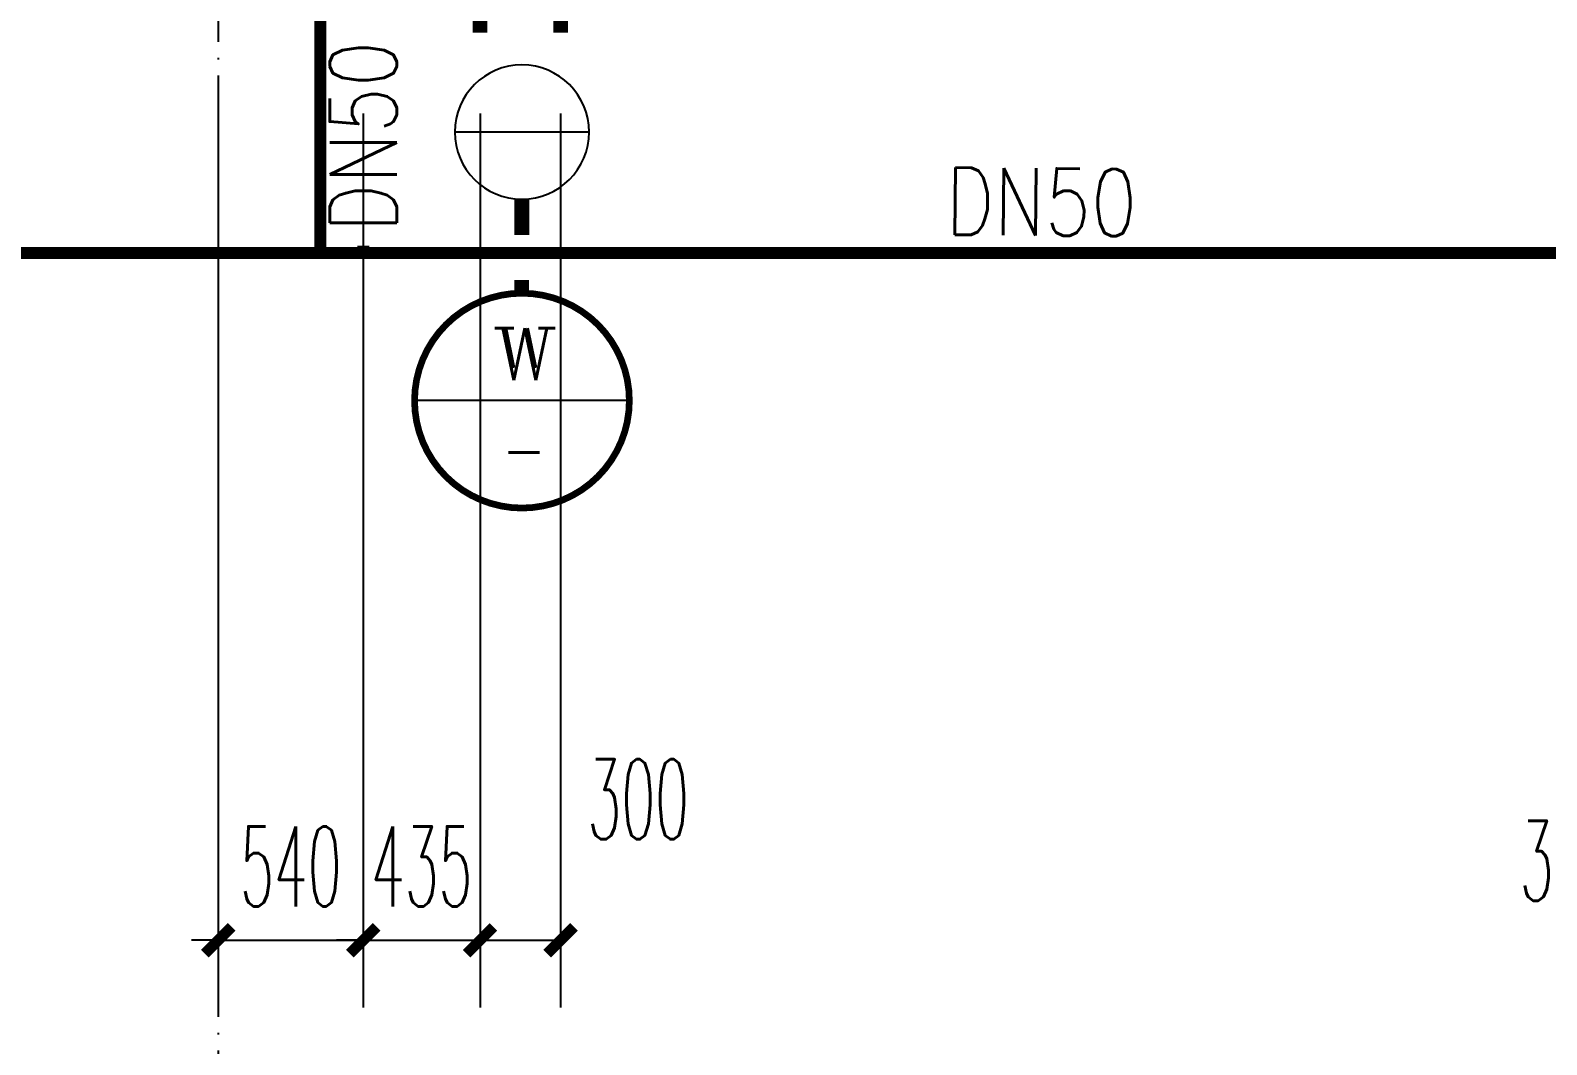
# Model space of a CAD drawing. Extents: x 27938 to 1507990, y 110129 to 923079.
# Drawn here: x 867917 to 873564, y 667259 to 671036 of the extents above; entities that cross this region are included whole.
import ezdxf
from ezdxf.enums import TextEntityAlignment as Align

# ---------------------------------------------------------------- set-up
doc = ezdxf.new("R2010")
doc.units = 0
doc.header["$LTSCALE"] = 1000
doc.header["$MEASUREMENT"] = 0
doc.linetypes.add('DOTE', pattern=[2.42, 2, -0.2, 0.02, -0.2])
for name, color, linetype in [('DIM_污水', 2, 'Continuous'), ('DOTE', 1, 'Continuous'), ('PIPE-凝结', 150, 'N'), ('PIPE-废水', 31, 'TG_F'), ('PIPE-污水', 2, 'W'), ('TEXT_凝结', 7, 'Continuous'), ('TWT_DIM', 3, 'Continuous'), ('WELL_污水', 2, 'Continuous')]:
    doc.layers.add(name, color=color, linetype=linetype)
doc.styles.add('_TCH_DIM_T3', font='SIMPLEX.shx', dxfattribs={"width": 0.494118, "bigfont": 'GBCBIG.shx'})
doc.styles.add('_TWT_CIRCLE', font='COMPLEX', dxfattribs={"width": 1.1, "height": 3.5, "bigfont": 'HZTXT'})
doc.styles.add('_TWT_PIPEDN', font='SIMPLEX', dxfattribs={"width": 0.8, "height": 3.5, "bigfont": 'HZTXT'})
doc.styles.get("Standard").update_dxf_attribs({"font": 'gbenor.shx', "bigfont": 'gbcbig.shx'})
doc.styles.add('TG_LINETYPE', font='SIMPLEX', dxfattribs={"width": 0.8, "height": 3, "bigfont": 'HZTXT'})
doc.linetypes.add('N', pattern='A,3,-0.2,["N",Standard,S=0.25,R=0,X=-0.1,Y=-0.115],-0.2', length=3.4)
doc.linetypes.add('TG_F', pattern='A,2,-0.3,["F",TG_LINETYPE,S=0.1,R=0,X=-0.23,Y=-0.15],0', length=2.3)
doc.linetypes.add('W', pattern='A,3,-0.2,["W",Standard,S=0.25,R=0,X=-0.1,Y=-0.115],-0.2', length=3.4)
doc.dimstyles.new('_TWT_ARCH&&100', dxfattribs={"dimtxt": 297.5, "dimasz": 100, "dimexe": 250, "dimexo": 300, "dimgap": 126.25, "dimtad": 1, "dimdec": 0, "dimzin": 0, "dimdsep": 46, "dimtxsty": '_TCH_DIM_T3', "dimblk": 'ARCHTICK', "dimcen": 0.09, "dimclrt": 7, "dimazin": 2, "dimtfac": 1, "dimtdec": 0, "dimtix": 1, "dimtmove": 2, "dimatfit": 3, "dimfxl": 1, "dimtolj": 1, "dimtzin": 0, "dimarcsym": 0})

# ---------------------------------------------------------------- blocks, each defined once
blk = doc.blocks.new('_ArchTick')
at = {"color": 0, "linetype": 'ByBlock', "const_width": 0.4}
blk.add_lwpolyline([(-0.5, -0.5), (0.5, 0.5)], dxfattribs=at)
blk = doc.blocks.new('*D717')
at = {"layer": 'Defpoints', "color": 0}
for p in [(869591.6, 671026.7), (869891.6, 671026.7), (869891.6, 667647.9)]:
    blk.add_point(p, dxfattribs=at)
at = {"layer": 'TWT_DIM', "color": 0, "lineweight": -2}
for p, q in [((869591.6, 670726.7), (869591.6, 667397.9)), ((869891.6, 670726.7), (869891.6, 667397.9)), ((869591.6, 667647.9), (869891.6, 667647.9))]:
    blk.add_line(p, q, dxfattribs=at)
at = {"layer": 'TWT_DIM', "color": 0, "lineweight": -2, "xscale": 100, "yscale": 100, "zscale": 100, "rotation": 180}
blk.add_blockref('_ArchTick', (869591.6, 667647.9), dxfattribs=at)
at = {"layer": 'TWT_DIM', "color": 0, "lineweight": -2, "xscale": 100, "yscale": 100, "zscale": 100}
blk.add_blockref('_ArchTick', (869891.6, 667647.9), dxfattribs=at)
at = {"layer": 'TWT_DIM', "color": 7, "insert": (870180.6, 668172.9), "char_height": 297.5, "attachment_point": 5, "style": '_TCH_DIM_T3'}
blk.add_mtext('\\A1;300', dxfattribs=at)
blk = doc.blocks.new('*D718')
at = {"layer": 'Defpoints', "color": 0}
for p in [(869156.6, 671026.7), (869591.6, 671026.7), (869591.6, 667647.9)]:
    blk.add_point(p, dxfattribs=at)
at = {"layer": 'TWT_DIM', "color": 0, "lineweight": -2}
for p, q in [((869156.6, 670726.7), (869156.6, 667397.9)), ((869591.6, 670726.7), (869591.6, 667397.9)), ((869156.6, 667647.9), (869056.6, 667647.9)), ((869156.6, 667647.9), (869591.6, 667647.9)), ((869591.6, 667647.9), (869691.6, 667647.9))]:
    blk.add_line(p, q, dxfattribs=at)
at = {"layer": 'TWT_DIM', "color": 0, "lineweight": -2, "xscale": 100, "yscale": 100, "zscale": 100}
blk.add_blockref('_ArchTick', (869156.6, 667647.9), dxfattribs=at)
at = {"layer": 'TWT_DIM', "color": 0, "lineweight": -2, "xscale": 100, "yscale": 100, "zscale": 100, "rotation": 180}
blk.add_blockref('_ArchTick', (869591.6, 667647.9), dxfattribs=at)
at = {"layer": 'TWT_DIM', "color": 7, "insert": (869374.1, 667922.9), "char_height": 297.5, "attachment_point": 5, "style": '_TCH_DIM_T3'}
blk.add_mtext('\\A1;435', dxfattribs=at)
blk = doc.blocks.new('*D719')
at = {"layer": 'Defpoints', "color": 0}
for p in [(868616.6, 671026.7), (869156.6, 671026.7), (869156.6, 667647.9)]:
    blk.add_point(p, dxfattribs=at)
at = {"layer": 'TWT_DIM', "color": 0, "lineweight": -2}
for p, q in [((868616.6, 670726.7), (868616.6, 667397.9)), ((869156.6, 670726.7), (869156.6, 667397.9)), ((868616.6, 667647.9), (868516.6, 667647.9)), ((868616.6, 667647.9), (869156.6, 667647.9)), ((869156.6, 667647.9), (869256.6, 667647.9))]:
    blk.add_line(p, q, dxfattribs=at)
at = {"layer": 'TWT_DIM', "color": 0, "lineweight": -2, "xscale": 100, "yscale": 100, "zscale": 100}
blk.add_blockref('_ArchTick', (868616.6, 667647.9), dxfattribs=at)
at = {"layer": 'TWT_DIM', "color": 0, "lineweight": -2, "xscale": 100, "yscale": 100, "zscale": 100, "rotation": 180}
blk.add_blockref('_ArchTick', (869156.6, 667647.9), dxfattribs=at)
at = {"layer": 'TWT_DIM', "color": 7, "insert": (868886.6, 667922.9), "char_height": 297.5, "attachment_point": 5, "style": '_TCH_DIM_T3'}
blk.add_mtext('\\A1;540', dxfattribs=at)
blk = doc.blocks.new('*D720')
at = {"layer": 'Defpoints', "color": 0}
for p in [(873941.6, 670957.2), (874241.6, 670957.2), (874241.6, 667668.8)]:
    blk.add_point(p, dxfattribs=at)
at = {"layer": 'TWT_DIM', "color": 0, "lineweight": -2}
for p, q in [((873941.6, 670657.2), (873941.6, 667418.8)), ((874241.6, 670657.2), (874241.6, 667418.8)), ((873941.6, 667668.8), (874241.6, 667668.8))]:
    blk.add_line(p, q, dxfattribs=at)
at = {"layer": 'TWT_DIM', "color": 0, "lineweight": -2, "xscale": 100, "yscale": 100, "zscale": 100, "rotation": 180}
blk.add_blockref('_ArchTick', (873941.6, 667668.8), dxfattribs=at)
at = {"layer": 'TWT_DIM', "color": 0, "lineweight": -2, "xscale": 100, "yscale": 100, "zscale": 100}
blk.add_blockref('_ArchTick', (874241.6, 667668.8), dxfattribs=at)
at = {"layer": 'TWT_DIM', "color": 7, "insert": (873652.6, 667943.8), "char_height": 297.5, "attachment_point": 5, "style": '_TCH_DIM_T3'}
blk.add_mtext('\\A1;300', dxfattribs=at)
blk = doc.blocks.new('$TWTSYS$00000190')
blk.add_line((0, 0.5, 0), (0, -0.5, 0))
blk.add_circle((0, 0, 0), 0.5)
blk = doc.blocks.new('*D1482')
at = {"layer": 'Defpoints', "color": 0}
for p in [(869591.6, 671026.7), (869891.6, 671026.7), (869891.6, 667647.9)]:
    blk.add_point(p, dxfattribs=at)
at = {"layer": 'TWT_DIM', "color": 0, "lineweight": -2}
for p, q in [((869591.6, 670726.7), (869591.6, 667397.9)), ((869891.6, 670726.7), (869891.6, 667397.9)), ((869591.6, 667647.9), (869891.6, 667647.9))]:
    blk.add_line(p, q, dxfattribs=at)
at = {"layer": 'TWT_DIM', "color": 0, "lineweight": -2, "xscale": 100, "yscale": 100, "zscale": 100, "rotation": 180}
blk.add_blockref('_ArchTick', (869591.6, 667647.9), dxfattribs=at)
at = {"layer": 'TWT_DIM', "color": 0, "lineweight": -2, "xscale": 100, "yscale": 100, "zscale": 100}
blk.add_blockref('_ArchTick', (869891.6, 667647.9), dxfattribs=at)
at = {"layer": 'TWT_DIM', "color": 7, "insert": (870180.6, 668172.9), "char_height": 297.5, "attachment_point": 5, "style": '_TCH_DIM_T3'}
blk.add_mtext('\\A1;300', dxfattribs=at)
blk = doc.blocks.new('*D1483')
at = {"layer": 'Defpoints', "color": 0}
for p in [(869156.6, 671026.7), (869591.6, 671026.7), (869591.6, 667647.9)]:
    blk.add_point(p, dxfattribs=at)
at = {"layer": 'TWT_DIM', "color": 0, "lineweight": -2}
for p, q in [((869156.6, 670726.7), (869156.6, 667397.9)), ((869591.6, 670726.7), (869591.6, 667397.9)), ((869156.6, 667647.9), (869056.6, 667647.9)), ((869156.6, 667647.9), (869591.6, 667647.9)), ((869591.6, 667647.9), (869691.6, 667647.9))]:
    blk.add_line(p, q, dxfattribs=at)
at = {"layer": 'TWT_DIM', "color": 0, "lineweight": -2, "xscale": 100, "yscale": 100, "zscale": 100}
blk.add_blockref('_ArchTick', (869156.6, 667647.9), dxfattribs=at)
at = {"layer": 'TWT_DIM', "color": 0, "lineweight": -2, "xscale": 100, "yscale": 100, "zscale": 100, "rotation": 180}
blk.add_blockref('_ArchTick', (869591.6, 667647.9), dxfattribs=at)
at = {"layer": 'TWT_DIM', "color": 7, "insert": (869374.1, 667922.9), "char_height": 297.5, "attachment_point": 5, "style": '_TCH_DIM_T3'}
blk.add_mtext('\\A1;435', dxfattribs=at)
blk = doc.blocks.new('*D1484')
at = {"layer": 'Defpoints', "color": 0}
for p in [(868616.6, 671026.7), (869156.6, 671026.7), (869156.6, 667647.9)]:
    blk.add_point(p, dxfattribs=at)
at = {"layer": 'TWT_DIM', "color": 0, "lineweight": -2}
for p, q in [((868616.6, 670726.7), (868616.6, 667397.9)), ((869156.6, 670726.7), (869156.6, 667397.9)), ((868616.6, 667647.9), (868516.6, 667647.9)), ((868616.6, 667647.9), (869156.6, 667647.9)), ((869156.6, 667647.9), (869256.6, 667647.9))]:
    blk.add_line(p, q, dxfattribs=at)
at = {"layer": 'TWT_DIM', "color": 0, "lineweight": -2, "xscale": 100, "yscale": 100, "zscale": 100}
blk.add_blockref('_ArchTick', (868616.6, 667647.9), dxfattribs=at)
at = {"layer": 'TWT_DIM', "color": 0, "lineweight": -2, "xscale": 100, "yscale": 100, "zscale": 100, "rotation": 180}
blk.add_blockref('_ArchTick', (869156.6, 667647.9), dxfattribs=at)
at = {"layer": 'TWT_DIM', "color": 7, "insert": (868886.6, 667922.9), "char_height": 297.5, "attachment_point": 5, "style": '_TCH_DIM_T3'}
blk.add_mtext('\\A1;540', dxfattribs=at)
blk = doc.blocks.new('*D1485')
at = {"layer": 'Defpoints', "color": 0}
for p in [(873941.6, 670957.2), (874241.6, 670957.2), (874241.6, 667668.8)]:
    blk.add_point(p, dxfattribs=at)
at = {"layer": 'TWT_DIM', "color": 0, "lineweight": -2}
for p, q in [((873941.6, 670657.2), (873941.6, 667418.8)), ((874241.6, 670657.2), (874241.6, 667418.8)), ((873941.6, 667668.8), (874241.6, 667668.8))]:
    blk.add_line(p, q, dxfattribs=at)
at = {"layer": 'TWT_DIM', "color": 0, "lineweight": -2, "xscale": 100, "yscale": 100, "zscale": 100, "rotation": 180}
blk.add_blockref('_ArchTick', (873941.6, 667668.8), dxfattribs=at)
at = {"layer": 'TWT_DIM', "color": 0, "lineweight": -2, "xscale": 100, "yscale": 100, "zscale": 100}
blk.add_blockref('_ArchTick', (874241.6, 667668.8), dxfattribs=at)
at = {"layer": 'TWT_DIM', "color": 7, "insert": (873652.6, 667943.8), "char_height": 297.5, "attachment_point": 5, "style": '_TCH_DIM_T3'}
blk.add_mtext('\\A1;300', dxfattribs=at)

msp = doc.modelspace()

# ---------------------------------------------------------------- linework, layer by layer
at = {"layer": 'DIM_污水'}
msp.add_line((870147.6, 669657.2), (869347.6, 669657.2), dxfattribs=at)
at = {"layer": 'DIM_污水', "const_width": 25}
msp.add_lwpolyline([(870147.6, 669657.2, 1), (869347.6, 669657.2, 1)], format="xyb", close=True, dxfattribs=at)
at = {"layer": 'DOTE', "color": 169, "linetype": 'DOTE', "ltscale": 0.3}
msp.add_line((868616.4, 681757.2), (868616.6, 666975.2), dxfattribs=at)
at = {"layer": 'PIPE-凝结', "ltscale": 0.5, "const_width": 45}
for points in [[(868996.6, 672844.6), (868996.6, 670207.2)], [(853216.6, 670207.2), (874966.6, 670207.2)], [(869156.6, 670234.5), (869156.6, 670207.2)]]:
    msp.add_lwpolyline(points, dxfattribs=at)
at = {"layer": 'PIPE-废水', "ltscale": 0.5, "const_width": 55}
for points in [[(869891.6, 671026.7), (869891.6, 671280.2)], [(869591.6, 671026.7), (869591.6, 671178.6)]]:
    msp.add_lwpolyline(points, dxfattribs=at)
at = {"layer": 'PIPE-污水', "const_width": 55}
for points in [[(869747.2, 670407.2), (869747, 670274.3)], [(869746.8, 670106.2), (869746.7, 670057.2)]]:
    msp.add_lwpolyline(points, dxfattribs=at)

# ---------------------------------------------------------------- block references
at = {"layer": 'WELL_污水', "xscale": -500, "yscale": 500, "zscale": 500, "rotation": 270}
msp.add_blockref('$TWTSYS$00000190', (869747.6, 670657.2), dxfattribs=at)

# ---------------------------------------------------------------- texts
at = {"layer": 'DIM_污水', "color": 7, "style": '_TWT_CIRCLE'}
for s, height, width, p, p2 in [('W', 193.3, 1.21, (869636.2, 669733.5), (869881.2, 669733.5)), ('-', 207, 0.941111, (869671.7, 669375.9), (869838.7, 669375.9))]:
    msp.add_text(s, height=height, dxfattribs=dict(at, width=width)).set_placement(p, p2, align=Align.FIT)
at = {"layer": 'TEXT_凝结', "style": '_TWT_PIPEDN', "width": 0.8}
for rotation, p in [(90, (869281.6, 670284.5)), (359.4828, (871325.9, 670275.3))]:
    msp.add_text('DN50', height=250, rotation=rotation, dxfattribs=at).set_placement(p)

# ---------------------------------------------------------------- dimensions: what is measured, and where the dimension line sits
at = {"layer": 'TWT_DIM'}
for p1, p2, picture, middle in [((868616.6, 671026.7), (869156.6, 671026.7), '*D719', (868886.6, 667922.9)), ((868616.6, 671026.7), (869156.6, 671026.7), '*D1484', (868886.6, 667922.9)), ((869156.6, 671026.7), (869591.6, 671026.7), '*D718', (869374.1, 667922.9)), ((869156.6, 671026.7), (869591.6, 671026.7), '*D1483', (869374.1, 667922.9))]:
    dim = msp.add_aligned_dim(p1=p1, p2=p2, distance=-3378.8, dimstyle='_TWT_ARCH&&100', dxfattribs=at)
    dim.commit()
    dim.dimension.update_dxf_attribs({"geometry": picture, "text_midpoint": middle})
for base, p1, p2, picture, middle in [((869891.6, 667647.9), (869591.6, 671026.7), (869891.6, 671026.7), '*D717', (870180.6, 668172.9)), ((869891.6, 667647.9), (869591.6, 671026.7), (869891.6, 671026.7), '*D1482', (870180.6, 668172.9)), ((874241.6, 667668.8), (873941.6, 670957.2), (874241.6, 670957.2), '*D720', (873652.6, 667943.8)), ((874241.6, 667668.8), (873941.6, 670957.2), (874241.6, 670957.2), '*D1485', (873652.6, 667943.8))]:
    dim = msp.add_linear_dim(base=base, p1=p1, p2=p2, angle=0, dimstyle='_TWT_ARCH&&100', dxfattribs=at)
    dim.commit()
    dim.dimension.update_dxf_attribs({"geometry": picture, "text_midpoint": middle, "dimtype": 129})

doc.saveas('drawing.dxf')
